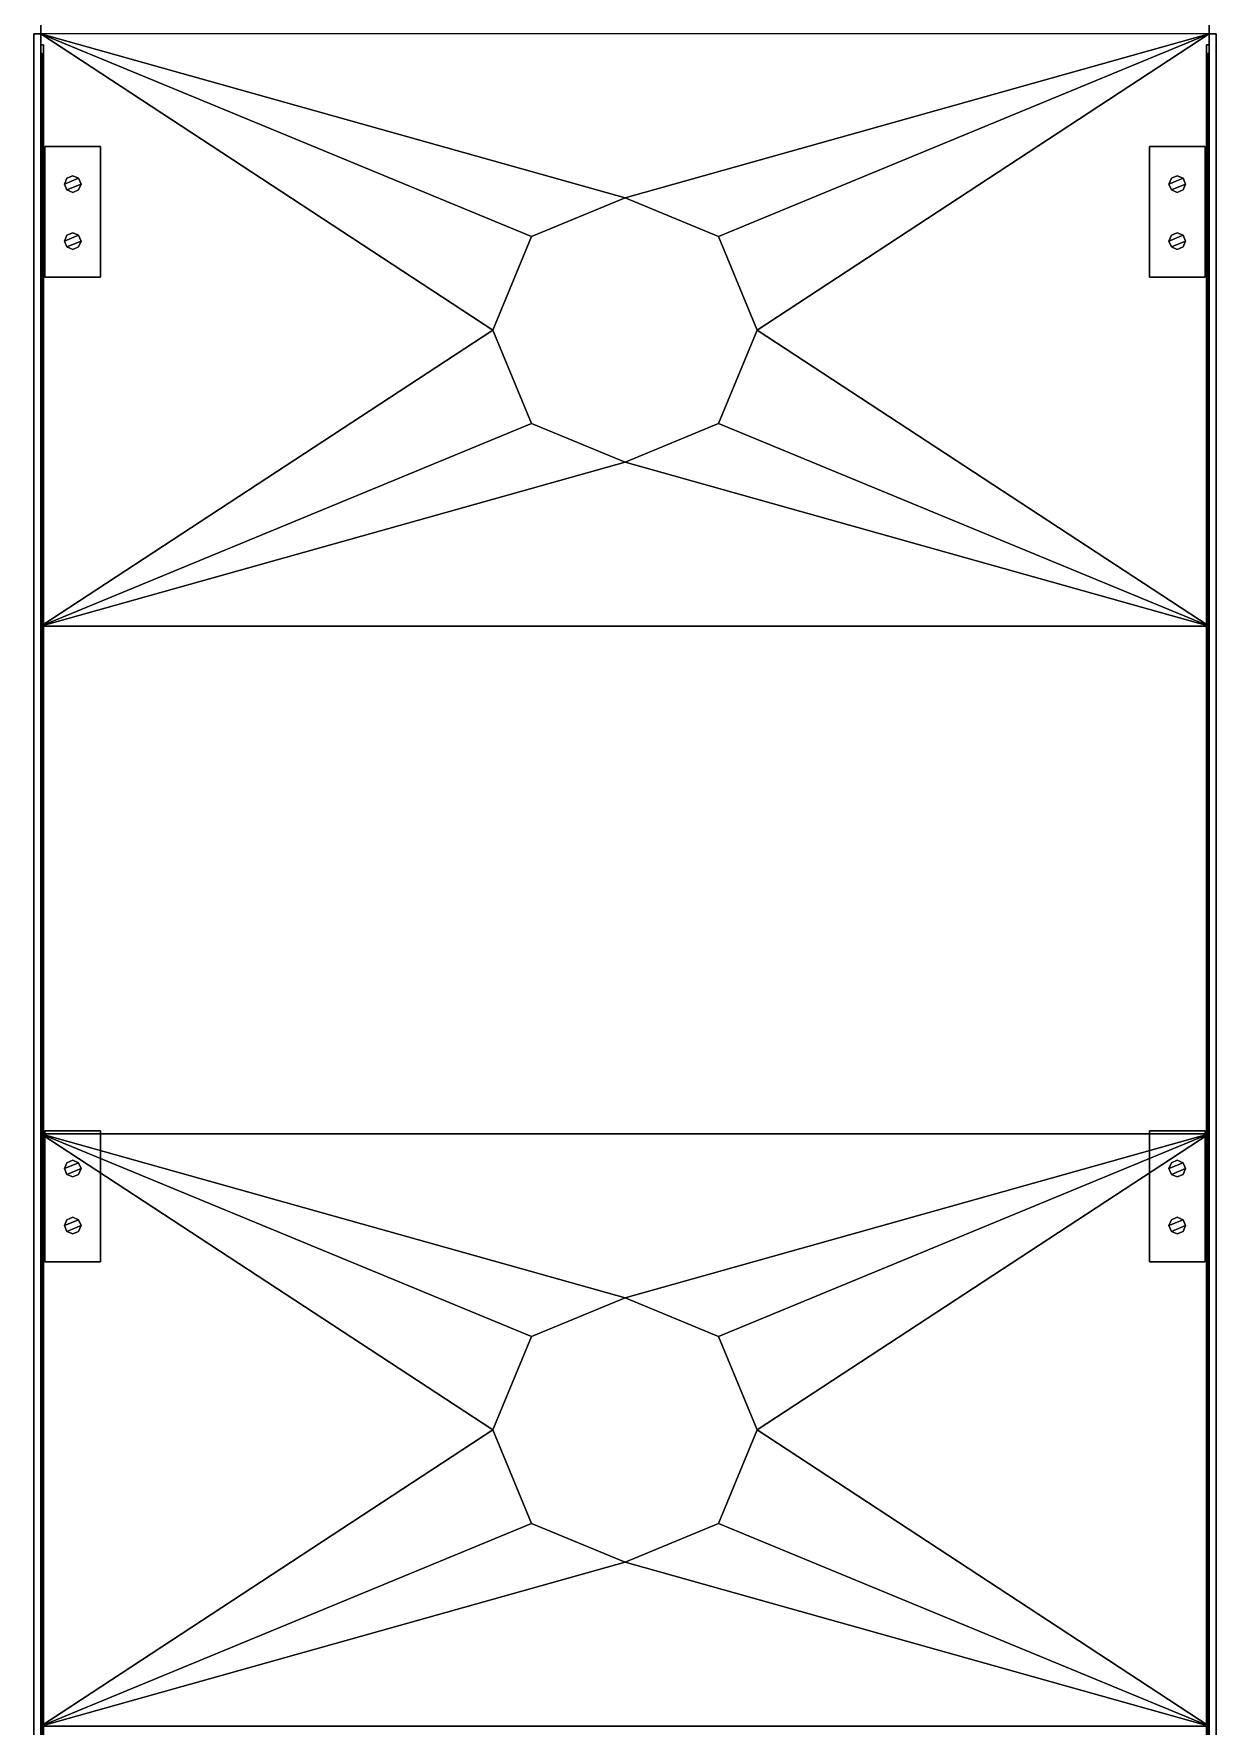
# Model space of a CAD drawing. Extents: x -4.2 to 4.2, y -17.3 to 18.7.
# Drawn here: x -4.25 to 4.25, y -8.06 to 4.11 of the extents above; entities that cross this region are included whole.
import ezdxf

# ---------------------------------------------------------------- set-up
doc = ezdxf.new("R2010")
doc.units = 0
doc.layers.get('0').update_dxf_attribs({"linetype": 'CONTINUOUS'})
doc.layers.add('RAILINGS', color=6, linetype='CONTINUOUS')

msp = doc.modelspace()

# ---------------------------------------------------------------- linework, layer by layer
for points in [[(-4.2, 10.97, -1.04), (-4.2, -10.52, -1.04), (-4.2, -13.62, -0.39), (-4.2, 16.87, -0.345)], [(-4.2, 16.87, -0.345), (-4.2, -13.62, -0.39), (-4.2, -13.62, 0.65), (-4.2, 4.11, 0.65)], [(4.2, -13.62, -0.39), (4.2, -10.52, -1.04), (4.2, 10.97, -1.04), (4.2, 16.87, -0.345)], [(4.2, -13.62, 0.65), (4.2, -13.62, -0.39), (4.2, 16.87, -0.345), (4.2, 4.11, 0.65)], [(4.2, 10.97, -1.04), (4.2, -10.52, -1.04), (-4.2, -10.52, -1.04), (-4.2, 10.97, -1.04)], [(-4.2, -13.62, 0.82), (-4.2, 4.11, 0.82), (-4.25, 4.11, 0.79), (-4.25, -13.62, 0.79)], [(-4.25, 4.11, 0.68), (-4.25, -13.62, 0.68), (-4.25, -13.62, 0.79), (-4.25, 4.11, 0.79)], [(-4.2, 4.11, 0.65), (-4.2, -13.62, 0.65), (-4.25, -13.62, 0.68), (-4.25, 4.11, 0.68)], [(0, 2.93, 0.82), (4.2, 4.11, 0.82), (-4.2, 4.11, 0.82), (0, 2.93, 0.82)], [(-0.95, 1.98, 0.82), (-4.2, 4.11, 0.82), (-4.2, -0.15, 0.82), (-0.95, 1.98, 0.82)], [(-0.672, 2.652, 0.82), (-4.2, 4.11, 0.82), (-0.95, 1.98, 0.82), (-0.672, 2.652, 0.82)], [(0, 2.93, 0.82), (-4.2, 4.11, 0.82), (-0.672, 2.652, 0.82), (0, 2.93, 0.82)], [(4.2, 4.11, 0.82), (0, 2.93, 0.82), (0.672, 2.652, 0.82), (4.2, 4.11, 0.82)], [(4.2, 4.11, 0.82), (0.672, 2.652, 0.82), (0.95, 1.98, 0.82), (4.2, 4.11, 0.82)], [(4.2, 4.11, 0.82), (0.95, 1.98, 0.82), (4.2, -0.15, 0.82), (4.2, 4.11, 0.82)], [(4.25, 4.11, 0.79), (4.2, 4.11, 0.82), (4.2, -13.62, 0.82), (4.25, -13.62, 0.79)], [(4.25, -13.62, 0.68), (4.2, -13.62, 0.65), (4.2, 4.11, 0.65), (4.25, 4.11, 0.68)], [(4.25, -13.62, 0.79), (4.25, -13.62, 0.68), (4.25, 4.11, 0.68), (4.25, 4.11, 0.79)], [(-4.17, 3.3, 0.82), (-4.17, 2.36, 0.82), (-4.17, 2.36, 0.84), (-4.17, 3.3, 0.84)], [(-3.77, 3.3, 0.84), (-3.77, 3.3, 0.82), (-4.17, 3.3, 0.82), (-4.17, 3.3, 0.84)], [(-4.17, 3.3, 0.84), (-4.17, 2.36, 0.84), (-3.77, 2.36, 0.84), (-3.77, 3.3, 0.84)], [(-3.77, 2.36, 0.84), (-3.77, 2.36, 0.82), (-3.77, 3.3, 0.82), (-3.77, 3.3, 0.84)], [(3.77, 3.3, 0.84), (3.77, 2.36, 0.84), (4.17, 2.36, 0.84), (4.17, 3.3, 0.84)], [(4.17, 3.3, 0.84), (4.17, 3.3, 0.82), (3.77, 3.3, 0.82), (3.77, 3.3, 0.84)], [(3.77, 3.3, 0.82), (3.77, 2.36, 0.82), (3.77, 2.36, 0.84), (3.77, 3.3, 0.84)], [(4.17, 2.36, 0.84), (4.17, 2.36, 0.82), (4.17, 3.3, 0.82), (4.17, 3.3, 0.84)], [(-3.97, 3.09, 1.18), (-4.012, 3.072, 1.18), (-4.03, 3.03, 1.18), (-3.928, 3.072, 1.18)], [(-3.928, 3.072, 1.18), (-4.03, 3.03, 1.18), (-4.012, 2.988, 1.18), (-3.91, 3.03, 1.18)], [(-4.012, 3.072, 0.84), (-4.03, 3.03, 0.84), (-4.03, 3.03, 1.18), (-4.012, 3.072, 1.18)], [(-3.97, 3.09, 0.84), (-4.012, 3.072, 0.84), (-4.012, 3.072, 1.18), (-3.97, 3.09, 1.18)], [(-3.928, 3.072, 0.84), (-3.97, 3.09, 0.84), (-3.97, 3.09, 1.18), (-3.928, 3.072, 1.18)], [(-3.91, 3.03, 0.84), (-3.928, 3.072, 0.84), (-3.928, 3.072, 1.18), (-3.91, 3.03, 1.18)], [(3.97, 3.09, 1.18), (3.928, 3.072, 1.18), (3.91, 3.03, 1.18), (4.012, 3.072, 1.18)], [(3.928, 3.072, 0.84), (3.91, 3.03, 0.84), (3.91, 3.03, 1.18), (3.928, 3.072, 1.18)], [(4.012, 3.072, 1.18), (3.91, 3.03, 1.18), (3.928, 2.988, 1.18), (4.03, 3.03, 1.18)], [(3.97, 3.09, 0.84), (3.928, 3.072, 0.84), (3.928, 3.072, 1.18), (3.97, 3.09, 1.18)], [(4.012, 3.072, 0.84), (3.97, 3.09, 0.84), (3.97, 3.09, 1.18), (4.012, 3.072, 1.18)], [(4.03, 3.03, 0.84), (4.012, 3.072, 0.84), (4.012, 3.072, 1.18), (4.03, 3.03, 1.18)], [(-4.03, 3.03, 0.84), (-4.012, 2.988, 0.84), (-4.012, 2.988, 1.18), (-4.03, 3.03, 1.18)], [(-3.91, 3.03, 1.18), (-4.012, 2.988, 1.18), (-3.97, 2.97, 1.18), (-3.928, 2.988, 1.18)], [(-4.012, 2.988, 0.84), (-3.97, 2.97, 0.84), (-3.97, 2.97, 1.18), (-4.012, 2.988, 1.18)], [(-3.97, 2.97, 0.84), (-3.928, 2.988, 0.84), (-3.928, 2.988, 1.18), (-3.97, 2.97, 1.18)], [(-3.928, 2.988, 0.84), (-3.91, 3.03, 0.84), (-3.91, 3.03, 1.18), (-3.928, 2.988, 1.18)], [(0, 2.93, 0.82), (-0.672, 2.652, 0.82), (-0.672, 2.652, 1.13), (0, 2.93, 1.13)], [(0.672, 2.652, 0.82), (0, 2.93, 0.82), (0, 2.93, 1.13), (0.672, 2.652, 1.13)], [(3.91, 3.03, 0.84), (3.928, 2.988, 0.84), (3.928, 2.988, 1.18), (3.91, 3.03, 1.18)], [(4.03, 3.03, 1.18), (3.928, 2.988, 1.18), (3.97, 2.97, 1.18), (4.012, 2.988, 1.18)], [(3.928, 2.988, 0.84), (3.97, 2.97, 0.84), (3.97, 2.97, 1.18), (3.928, 2.988, 1.18)], [(3.97, 2.97, 0.84), (4.012, 2.988, 0.84), (4.012, 2.988, 1.18), (3.97, 2.97, 1.18)], [(4.012, 2.988, 0.84), (4.03, 3.03, 0.84), (4.03, 3.03, 1.18), (4.012, 2.988, 1.18)], [(-3.97, 2.68, 1.18), (-4.012, 2.662, 1.18), (-4.03, 2.62, 1.18), (-3.928, 2.662, 1.18)], [(-3.97, 2.68, 0.84), (-4.012, 2.662, 0.84), (-4.012, 2.662, 1.18), (-3.97, 2.68, 1.18)], [(-3.928, 2.662, 0.84), (-3.97, 2.68, 0.84), (-3.97, 2.68, 1.18), (-3.928, 2.662, 1.18)], [(3.97, 2.68, 1.18), (3.928, 2.662, 1.18), (3.91, 2.62, 1.18), (4.012, 2.662, 1.18)], [(3.97, 2.68, 0.84), (3.928, 2.662, 0.84), (3.928, 2.662, 1.18), (3.97, 2.68, 1.18)], [(4.012, 2.662, 0.84), (3.97, 2.68, 0.84), (3.97, 2.68, 1.18), (4.012, 2.662, 1.18)], [(-3.928, 2.662, 1.18), (-4.03, 2.62, 1.18), (-4.012, 2.578, 1.18), (-3.91, 2.62, 1.18)], [(-4.012, 2.662, 0.84), (-4.03, 2.62, 0.84), (-4.03, 2.62, 1.18), (-4.012, 2.662, 1.18)], [(-4.03, 2.62, 0.84), (-4.012, 2.578, 0.84), (-4.012, 2.578, 1.18), (-4.03, 2.62, 1.18)], [(-3.91, 2.62, 1.18), (-4.012, 2.578, 1.18), (-3.97, 2.56, 1.18), (-3.928, 2.578, 1.18)], [(-4.012, 2.578, 0.84), (-3.97, 2.56, 0.84), (-3.97, 2.56, 1.18), (-4.012, 2.578, 1.18)], [(-3.97, 2.56, 0.84), (-3.928, 2.578, 0.84), (-3.928, 2.578, 1.18), (-3.97, 2.56, 1.18)], [(-3.91, 2.62, 0.84), (-3.928, 2.662, 0.84), (-3.928, 2.662, 1.18), (-3.91, 2.62, 1.18)], [(-3.928, 2.578, 0.84), (-3.91, 2.62, 0.84), (-3.91, 2.62, 1.18), (-3.928, 2.578, 1.18)], [(-0.672, 2.652, 0.82), (-0.95, 1.98, 0.82), (-0.95, 1.98, 1.13), (-0.672, 2.652, 1.13)], [(0.95, 1.98, 0.82), (0.672, 2.652, 0.82), (0.672, 2.652, 1.13), (0.95, 1.98, 1.13)], [(3.928, 2.662, 0.84), (3.91, 2.62, 0.84), (3.91, 2.62, 1.18), (3.928, 2.662, 1.18)], [(4.012, 2.662, 1.18), (3.91, 2.62, 1.18), (3.928, 2.578, 1.18), (4.03, 2.62, 1.18)], [(3.91, 2.62, 0.84), (3.928, 2.578, 0.84), (3.928, 2.578, 1.18), (3.91, 2.62, 1.18)], [(4.03, 2.62, 1.18), (3.928, 2.578, 1.18), (3.97, 2.56, 1.18), (4.012, 2.578, 1.18)], [(3.928, 2.578, 0.84), (3.97, 2.56, 0.84), (3.97, 2.56, 1.18), (3.928, 2.578, 1.18)], [(3.97, 2.56, 0.84), (4.012, 2.578, 0.84), (4.012, 2.578, 1.18), (3.97, 2.56, 1.18)], [(4.03, 2.62, 0.84), (4.012, 2.662, 0.84), (4.012, 2.662, 1.18), (4.03, 2.62, 1.18)], [(4.012, 2.578, 0.84), (4.03, 2.62, 0.84), (4.03, 2.62, 1.18), (4.012, 2.578, 1.18)], [(-4.17, 2.36, 0.84), (-4.17, 2.36, 0.82), (-3.77, 2.36, 0.82), (-3.77, 2.36, 0.84)], [(3.77, 2.36, 0.84), (3.77, 2.36, 0.82), (4.17, 2.36, 0.82), (4.17, 2.36, 0.84)], [(-0.95, 1.98, 0.82), (-4.2, -0.15, 0.82), (-0.672, 1.308, 0.82), (-0.95, 1.98, 0.82)], [(-0.95, 1.98, 0.82), (-0.672, 1.308, 0.82), (-0.672, 1.308, 1.13), (-0.95, 1.98, 1.13)], [(0.672, 1.308, 0.82), (0.95, 1.98, 0.82), (0.95, 1.98, 1.13), (0.672, 1.308, 1.13)], [(0.95, 1.98, 0.82), (0.672, 1.308, 0.82), (4.2, -0.15, 0.82), (0.95, 1.98, 0.82)], [(-0.672, 1.308, 0.82), (-4.2, -0.15, 0.82), (0, 1.03, 0.82), (-0.672, 1.308, 0.82)], [(-0.672, 1.308, 0.82), (0, 1.03, 0.82), (0, 1.03, 1.13), (-0.672, 1.308, 1.13)], [(0, 1.03, 0.82), (0.672, 1.308, 0.82), (0.672, 1.308, 1.13), (0, 1.03, 1.13)], [(0.672, 1.308, 0.82), (0, 1.03, 0.82), (4.2, -0.15, 0.82), (0.672, 1.308, 0.82)], [(4.2, -0.15, 0.82), (0, 1.03, 0.82), (-4.2, -0.15, 0.82), (4.2, -0.15, 0.82)], [(4.2, -3.8, 0.82), (4.2, -0.15, 0.82), (-4.2, -0.15, 0.82), (-4.2, -3.8, 0.82)], [(0, -4.98, 0.82), (4.2, -3.8, 0.82), (-4.2, -3.8, 0.82), (0, -4.98, 0.82)], [(0, -4.98, 0.82), (-4.2, -3.8, 0.82), (-0.672, -5.258, 0.82), (0, -4.98, 0.82)], [(-0.672, -5.258, 0.82), (-4.2, -3.8, 0.82), (-0.95, -5.93, 0.82), (-0.672, -5.258, 0.82)], [(-0.95, -5.93, 0.82), (-4.2, -3.8, 0.82), (-4.2, -8.06, 0.82), (-0.95, -5.93, 0.82)], [(-4.17, -3.78, 0.84), (-4.17, -4.72, 0.84), (-3.77, -4.72, 0.84), (-3.77, -3.78, 0.84)], [(-4.17, -3.78, 0.82), (-4.17, -4.72, 0.82), (-4.17, -4.72, 0.84), (-4.17, -3.78, 0.84)], [(-3.77, -3.78, 0.84), (-3.77, -3.78, 0.82), (-4.17, -3.78, 0.82), (-4.17, -3.78, 0.84)], [(-3.77, -4.72, 0.84), (-3.77, -4.72, 0.82), (-3.77, -3.78, 0.82), (-3.77, -3.78, 0.84)], [(4.2, -3.8, 0.82), (0, -4.98, 0.82), (0.672, -5.258, 0.82), (4.2, -3.8, 0.82)], [(4.2, -3.8, 0.82), (0.672, -5.258, 0.82), (0.95, -5.93, 0.82), (4.2, -3.8, 0.82)], [(4.2, -3.8, 0.82), (0.95, -5.93, 0.82), (4.2, -8.06, 0.82), (4.2, -3.8, 0.82)], [(3.77, -3.78, 0.82), (3.77, -4.72, 0.82), (3.77, -4.72, 0.84), (3.77, -3.78, 0.84)], [(3.77, -3.78, 0.84), (3.77, -4.72, 0.84), (4.17, -4.72, 0.84), (4.17, -3.78, 0.84)], [(4.17, -3.78, 0.84), (4.17, -3.78, 0.82), (3.77, -3.78, 0.82), (3.77, -3.78, 0.84)], [(4.17, -4.72, 0.84), (4.17, -4.72, 0.82), (4.17, -3.78, 0.82), (4.17, -3.78, 0.84)], [(-3.97, -3.99, 1.18), (-4.012, -4.008, 1.18), (-4.03, -4.05, 1.18), (-3.928, -4.008, 1.18)], [(-3.928, -4.008, 1.18), (-4.03, -4.05, 1.18), (-4.012, -4.092, 1.18), (-3.91, -4.05, 1.18)], [(-4.012, -4.008, 0.84), (-4.03, -4.05, 0.84), (-4.03, -4.05, 1.18), (-4.012, -4.008, 1.18)], [(-3.97, -3.99, 0.84), (-4.012, -4.008, 0.84), (-4.012, -4.008, 1.18), (-3.97, -3.99, 1.18)], [(-3.928, -4.008, 0.84), (-3.97, -3.99, 0.84), (-3.97, -3.99, 1.18), (-3.928, -4.008, 1.18)], [(-3.91, -4.05, 0.84), (-3.928, -4.008, 0.84), (-3.928, -4.008, 1.18), (-3.91, -4.05, 1.18)], [(3.97, -3.99, 1.18), (3.928, -4.008, 1.18), (3.91, -4.05, 1.18), (4.012, -4.008, 1.18)], [(3.928, -4.008, 0.84), (3.91, -4.05, 0.84), (3.91, -4.05, 1.18), (3.928, -4.008, 1.18)], [(4.012, -4.008, 1.18), (3.91, -4.05, 1.18), (3.928, -4.092, 1.18), (4.03, -4.05, 1.18)], [(3.97, -3.99, 0.84), (3.928, -4.008, 0.84), (3.928, -4.008, 1.18), (3.97, -3.99, 1.18)], [(4.012, -4.008, 0.84), (3.97, -3.99, 0.84), (3.97, -3.99, 1.18), (4.012, -4.008, 1.18)], [(4.03, -4.05, 0.84), (4.012, -4.008, 0.84), (4.012, -4.008, 1.18), (4.03, -4.05, 1.18)], [(-4.03, -4.05, 0.84), (-4.012, -4.092, 0.84), (-4.012, -4.092, 1.18), (-4.03, -4.05, 1.18)], [(-3.91, -4.05, 1.18), (-4.012, -4.092, 1.18), (-3.97, -4.11, 1.18), (-3.928, -4.092, 1.18)], [(-4.012, -4.092, 0.84), (-3.97, -4.11, 0.84), (-3.97, -4.11, 1.18), (-4.012, -4.092, 1.18)], [(-3.97, -4.11, 0.84), (-3.928, -4.092, 0.84), (-3.928, -4.092, 1.18), (-3.97, -4.11, 1.18)], [(-3.928, -4.092, 0.84), (-3.91, -4.05, 0.84), (-3.91, -4.05, 1.18), (-3.928, -4.092, 1.18)], [(3.91, -4.05, 0.84), (3.928, -4.092, 0.84), (3.928, -4.092, 1.18), (3.91, -4.05, 1.18)], [(4.03, -4.05, 1.18), (3.928, -4.092, 1.18), (3.97, -4.11, 1.18), (4.012, -4.092, 1.18)], [(3.928, -4.092, 0.84), (3.97, -4.11, 0.84), (3.97, -4.11, 1.18), (3.928, -4.092, 1.18)], [(3.97, -4.11, 0.84), (4.012, -4.092, 0.84), (4.012, -4.092, 1.18), (3.97, -4.11, 1.18)], [(4.012, -4.092, 0.84), (4.03, -4.05, 0.84), (4.03, -4.05, 1.18), (4.012, -4.092, 1.18)], [(-3.97, -4.4, 1.18), (-4.012, -4.418, 1.18), (-4.03, -4.46, 1.18), (-3.928, -4.418, 1.18)], [(-3.928, -4.418, 1.18), (-4.03, -4.46, 1.18), (-4.012, -4.502, 1.18), (-3.91, -4.46, 1.18)], [(-4.012, -4.418, 0.84), (-4.03, -4.46, 0.84), (-4.03, -4.46, 1.18), (-4.012, -4.418, 1.18)], [(-4.03, -4.46, 0.84), (-4.012, -4.502, 0.84), (-4.012, -4.502, 1.18), (-4.03, -4.46, 1.18)], [(-3.97, -4.4, 0.84), (-4.012, -4.418, 0.84), (-4.012, -4.418, 1.18), (-3.97, -4.4, 1.18)], [(-3.91, -4.46, 1.18), (-4.012, -4.502, 1.18), (-3.97, -4.52, 1.18), (-3.928, -4.502, 1.18)], [(-4.012, -4.502, 0.84), (-3.97, -4.52, 0.84), (-3.97, -4.52, 1.18), (-4.012, -4.502, 1.18)], [(-3.928, -4.418, 0.84), (-3.97, -4.4, 0.84), (-3.97, -4.4, 1.18), (-3.928, -4.418, 1.18)], [(-3.97, -4.52, 0.84), (-3.928, -4.502, 0.84), (-3.928, -4.502, 1.18), (-3.97, -4.52, 1.18)], [(-3.91, -4.46, 0.84), (-3.928, -4.418, 0.84), (-3.928, -4.418, 1.18), (-3.91, -4.46, 1.18)], [(-3.928, -4.502, 0.84), (-3.91, -4.46, 0.84), (-3.91, -4.46, 1.18), (-3.928, -4.502, 1.18)], [(3.97, -4.4, 1.18), (3.928, -4.418, 1.18), (3.91, -4.46, 1.18), (4.012, -4.418, 1.18)], [(3.928, -4.418, 0.84), (3.91, -4.46, 0.84), (3.91, -4.46, 1.18), (3.928, -4.418, 1.18)], [(4.012, -4.418, 1.18), (3.91, -4.46, 1.18), (3.928, -4.502, 1.18), (4.03, -4.46, 1.18)], [(3.91, -4.46, 0.84), (3.928, -4.502, 0.84), (3.928, -4.502, 1.18), (3.91, -4.46, 1.18)], [(3.97, -4.4, 0.84), (3.928, -4.418, 0.84), (3.928, -4.418, 1.18), (3.97, -4.4, 1.18)], [(4.03, -4.46, 1.18), (3.928, -4.502, 1.18), (3.97, -4.52, 1.18), (4.012, -4.502, 1.18)], [(3.928, -4.502, 0.84), (3.97, -4.52, 0.84), (3.97, -4.52, 1.18), (3.928, -4.502, 1.18)], [(4.012, -4.418, 0.84), (3.97, -4.4, 0.84), (3.97, -4.4, 1.18), (4.012, -4.418, 1.18)], [(3.97, -4.52, 0.84), (4.012, -4.502, 0.84), (4.012, -4.502, 1.18), (3.97, -4.52, 1.18)], [(4.03, -4.46, 0.84), (4.012, -4.418, 0.84), (4.012, -4.418, 1.18), (4.03, -4.46, 1.18)], [(4.012, -4.502, 0.84), (4.03, -4.46, 0.84), (4.03, -4.46, 1.18), (4.012, -4.502, 1.18)], [(-4.17, -4.72, 0.84), (-4.17, -4.72, 0.82), (-3.77, -4.72, 0.82), (-3.77, -4.72, 0.84)], [(3.77, -4.72, 0.84), (3.77, -4.72, 0.82), (4.17, -4.72, 0.82), (4.17, -4.72, 0.84)], [(0, -4.98, 0.82), (-0.672, -5.258, 0.82), (-0.672, -5.258, 1.13), (0, -4.98, 1.13)], [(0.672, -5.258, 0.82), (0, -4.98, 0.82), (0, -4.98, 1.13), (0.672, -5.258, 1.13)], [(-0.672, -5.258, 0.82), (-0.95, -5.93, 0.82), (-0.95, -5.93, 1.13), (-0.672, -5.258, 1.13)], [(0.95, -5.93, 0.82), (0.672, -5.258, 0.82), (0.672, -5.258, 1.13), (0.95, -5.93, 1.13)], [(-0.95, -5.93, 0.82), (-4.2, -8.06, 0.82), (-0.672, -6.602, 0.82), (-0.95, -5.93, 0.82)], [(-0.95, -5.93, 0.82), (-0.672, -6.602, 0.82), (-0.672, -6.602, 1.13), (-0.95, -5.93, 1.13)], [(0.672, -6.602, 0.82), (0.95, -5.93, 0.82), (0.95, -5.93, 1.13), (0.672, -6.602, 1.13)], [(0.95, -5.93, 0.82), (0.672, -6.602, 0.82), (4.2, -8.06, 0.82), (0.95, -5.93, 0.82)], [(-0.672, -6.602, 0.82), (-4.2, -8.06, 0.82), (0, -6.88, 0.82), (-0.672, -6.602, 0.82)], [(-0.672, -6.602, 0.82), (0, -6.88, 0.82), (0, -6.88, 1.13), (-0.672, -6.602, 1.13)], [(0, -6.88, 0.82), (0.672, -6.602, 0.82), (0.672, -6.602, 1.13), (0, -6.88, 1.13)], [(0.672, -6.602, 0.82), (0, -6.88, 0.82), (4.2, -8.06, 0.82), (0.672, -6.602, 0.82)], [(4.2, -8.06, 0.82), (0, -6.88, 0.82), (-4.2, -8.06, 0.82), (4.2, -8.06, 0.82)], [(4.2, -11.71, 0.82), (4.2, -8.06, 0.82), (-4.2, -8.06, 0.82), (-4.2, -11.71, 0.82)]]:
    msp.add_3dface(points)
at = {"layer": 'RAILINGS'}
for points in [[(-4.2, 4.03, 0.82), (-4.2, 3.17, 0.82), (-4.2, 3.17, 1.47), (-4.2, 4.03, 1.47)], [(-4.18, 4.03, 1.47), (-4.18, 4.03, 0.82), (-4.2, 4.03, 0.82), (-4.2, 4.03, 1.47)], [(-4.2, 4.03, 1.47), (-4.2, 3.17, 1.47), (-4.18, 3.17, 1.47), (-4.18, 4.03, 1.47)], [(-4.18, 3.17, 1.47), (-4.18, 3.17, 0.82), (-4.18, 4.03, 0.82), (-4.18, 4.03, 1.47)], [(4.18, 4.03, 1.47), (4.18, 3.17, 1.47), (4.2, 3.17, 1.47), (4.2, 4.03, 1.47)], [(4.2, 4.03, 1.47), (4.2, 4.03, 0.82), (4.18, 4.03, 0.82), (4.18, 4.03, 1.47)], [(4.18, 4.03, 0.82), (4.18, 3.17, 0.82), (4.18, 3.17, 1.47), (4.18, 4.03, 1.47)], [(4.2, 3.17, 1.47), (4.2, 3.17, 0.82), (4.2, 4.03, 0.82), (4.2, 4.03, 1.47)], [(-4.2, -11.54, 1.78), (-4.19, -11.55, 1.79), (-4.19, 3.97, 1.79), (-4.2, 3.96, 1.78)], [(-4.19, 3.97, 1.47), (-4.2, 3.96, 1.47), (-4.2, 3.96, 1.78), (-4.19, 3.97, 1.79)], [(-4.19, -11.53, 1.77), (-4.2, -11.54, 1.78), (-4.2, 3.96, 1.78), (-4.19, 3.95, 1.77)], [(-4.2, 3.96, 1.47), (-4.19, 3.95, 1.47), (-4.19, 3.95, 1.77), (-4.2, 3.96, 1.78)], [(-4.19, -11.55, 1.79), (-4.18, -11.54, 1.78), (-4.18, 3.96, 1.78), (-4.19, 3.97, 1.79)], [(-4.18, 3.96, 1.47), (-4.19, 3.97, 1.47), (-4.19, 3.97, 1.79), (-4.18, 3.96, 1.78)], [(-4.18, -11.54, 1.78), (-4.19, -11.53, 1.77), (-4.19, 3.95, 1.77), (-4.18, 3.96, 1.78)], [(-4.19, 3.95, 1.47), (-4.18, 3.96, 1.47), (-4.18, 3.96, 1.78), (-4.19, 3.95, 1.77)], [(4.18, -11.54, 1.78), (4.19, -11.55, 1.79), (4.19, 3.97, 1.79), (4.18, 3.96, 1.78)], [(4.19, 3.97, 1.47), (4.18, 3.96, 1.47), (4.18, 3.96, 1.78), (4.19, 3.97, 1.79)], [(4.19, -11.53, 1.77), (4.18, -11.54, 1.78), (4.18, 3.96, 1.78), (4.19, 3.95, 1.77)], [(4.18, 3.96, 1.47), (4.19, 3.95, 1.47), (4.19, 3.95, 1.77), (4.18, 3.96, 1.78)], [(4.19, -11.55, 1.79), (4.2, -11.54, 1.78), (4.2, 3.96, 1.78), (4.19, 3.97, 1.79)], [(4.2, 3.96, 1.47), (4.19, 3.97, 1.47), (4.19, 3.97, 1.79), (4.2, 3.96, 1.78)], [(4.2, -11.54, 1.78), (4.19, -11.53, 1.77), (4.19, 3.95, 1.77), (4.2, 3.96, 1.78)], [(4.19, 3.95, 1.47), (4.2, 3.96, 1.47), (4.2, 3.96, 1.78), (4.19, 3.95, 1.77)], [(-4.2, 3.17, 1.16), (-4.2, 3.17, 0.82), (-4.18, 3.17, 0.82), (-4.18, 3.17, 1.16)], [(-4.2, 3.17, 1.47), (-4.2, 2.5, 1.47), (-4.18, 2.5, 1.47), (-4.18, 3.17, 1.47)], [(-4.2, 3.17, 1.16), (-4.2, 2.5, 1.16), (-4.2, 2.5, 1.47), (-4.2, 3.17, 1.47)], [(-4.18, 3.17, 1.16), (-4.18, 2.5, 1.16), (-4.2, 2.5, 1.16), (-4.2, 3.17, 1.16)], [(-4.18, 2.5, 1.47), (-4.18, 2.5, 1.16), (-4.18, 3.17, 1.16), (-4.18, 3.17, 1.47)], [(4.2, 3.17, 1.16), (4.2, 2.5, 1.16), (4.18, 2.5, 1.16), (4.18, 3.17, 1.16)], [(4.18, 3.17, 1.16), (4.18, 2.5, 1.16), (4.18, 2.5, 1.47), (4.18, 3.17, 1.47)], [(4.18, 3.17, 1.47), (4.18, 2.5, 1.47), (4.2, 2.5, 1.47), (4.2, 3.17, 1.47)], [(4.18, 3.17, 1.16), (4.18, 3.17, 0.82), (4.2, 3.17, 0.82), (4.2, 3.17, 1.16)], [(4.2, 2.5, 1.47), (4.2, 2.5, 1.16), (4.2, 3.17, 1.16), (4.2, 3.17, 1.47)], [(-4.19, 2.68, 1.47), (-4.2, 2.67, 1.47), (-4.2, 2.67, 1.78), (-4.19, 2.68, 1.77)], [(-4.18, 2.67, 1.47), (-4.19, 2.68, 1.47), (-4.19, 2.68, 1.77), (-4.18, 2.67, 1.78)], [(4.19, 2.68, 1.47), (4.18, 2.67, 1.47), (4.18, 2.67, 1.78), (4.19, 2.68, 1.77)], [(4.2, 2.67, 1.47), (4.19, 2.68, 1.47), (4.19, 2.68, 1.77), (4.2, 2.67, 1.78)], [(-4.2, 2.67, 1.47), (-4.19, 2.66, 1.47), (-4.19, 2.66, 1.77), (-4.2, 2.67, 1.78)], [(-4.19, 2.66, 1.47), (-4.18, 2.67, 1.47), (-4.18, 2.67, 1.78), (-4.19, 2.66, 1.77)], [(4.18, 2.67, 1.47), (4.19, 2.66, 1.47), (4.19, 2.66, 1.77), (4.18, 2.67, 1.78)], [(4.19, 2.66, 1.47), (4.2, 2.67, 1.47), (4.2, 2.67, 1.78), (4.19, 2.66, 1.77)], [(-4.2, 2.5, 1.47), (-4.2, 2.07, 1.47), (-4.18, 2.07, 1.47), (-4.18, 2.5, 1.47)], [(-4.2, 2.5, 0.82), (-4.2, 2.07, 0.82), (-4.2, 2.07, 1.47), (-4.2, 2.5, 1.47)], [(-4.18, 2.5, 1.16), (-4.18, 2.5, 0.82), (-4.2, 2.5, 0.82), (-4.2, 2.5, 1.16)], [(-4.18, 2.07, 1.47), (-4.18, 2.07, 0.82), (-4.18, 2.5, 0.82), (-4.18, 2.5, 1.47)], [(4.18, 2.5, 0.82), (4.18, 2.07, 0.82), (4.18, 2.07, 1.47), (4.18, 2.5, 1.47)], [(4.18, 2.5, 1.47), (4.18, 2.07, 1.47), (4.2, 2.07, 1.47), (4.2, 2.5, 1.47)], [(4.2, 2.5, 1.16), (4.2, 2.5, 0.82), (4.18, 2.5, 0.82), (4.18, 2.5, 1.16)], [(4.2, 2.07, 1.47), (4.2, 2.07, 0.82), (4.2, 2.5, 0.82), (4.2, 2.5, 1.47)], [(-4.2, 2.07, 0.82), (-4.2, 0.1, 0.82), (-4.2, 0.1, 1.47), (-4.2, 2.07, 1.47)], [(-4.2, 2.07, 1.47), (-4.2, 0.1, 1.47), (-4.18, 0.1, 1.47), (-4.18, 2.07, 1.47)], [(-4.18, 0.1, 1.47), (-4.18, 0.1, 0.82), (-4.18, 2.07, 0.82), (-4.18, 2.07, 1.47)], [(4.18, 2.07, 0.82), (4.18, 0.1, 0.82), (4.18, 0.1, 1.47), (4.18, 2.07, 1.47)], [(4.18, 2.07, 1.47), (4.18, 0.1, 1.47), (4.2, 0.1, 1.47), (4.2, 2.07, 1.47)], [(4.2, 0.1, 1.47), (4.2, 0.1, 0.82), (4.2, 2.07, 0.82), (4.2, 2.07, 1.47)], [(-4.19, 1.34, 1.47), (-4.2, 1.33, 1.47), (-4.2, 1.33, 1.78), (-4.19, 1.34, 1.77)], [(-4.18, 1.33, 1.47), (-4.19, 1.34, 1.47), (-4.19, 1.34, 1.77), (-4.18, 1.33, 1.78)], [(4.19, 1.34, 1.47), (4.18, 1.33, 1.47), (4.18, 1.33, 1.78), (4.19, 1.34, 1.77)], [(4.2, 1.33, 1.47), (4.19, 1.34, 1.47), (4.19, 1.34, 1.77), (4.2, 1.33, 1.78)], [(-4.2, 1.33, 1.47), (-4.19, 1.32, 1.47), (-4.19, 1.32, 1.77), (-4.2, 1.33, 1.78)], [(-4.19, 1.32, 1.47), (-4.18, 1.33, 1.47), (-4.18, 1.33, 1.78), (-4.19, 1.32, 1.77)], [(4.18, 1.33, 1.47), (4.19, 1.32, 1.47), (4.19, 1.32, 1.77), (4.18, 1.33, 1.78)], [(4.19, 1.32, 1.47), (4.2, 1.33, 1.47), (4.2, 1.33, 1.78), (4.19, 1.32, 1.77)], [(-4.2, 0.1, 1.47), (-4.2, -1.87, 1.47), (-4.18, -1.87, 1.47), (-4.18, 0.1, 1.47)], [(-4.2, 0.1, 0.82), (-4.2, -1.87, 0.82), (-4.2, -1.87, 1.47), (-4.2, 0.1, 1.47)], [(-4.18, -1.87, 1.47), (-4.18, -1.87, 0.82), (-4.18, 0.1, 0.82), (-4.18, 0.1, 1.47)], [(4.18, 0.1, 0.82), (4.18, -1.87, 0.82), (4.18, -1.87, 1.47), (4.18, 0.1, 1.47)], [(4.18, 0.1, 1.47), (4.18, -1.87, 1.47), (4.2, -1.87, 1.47), (4.2, 0.1, 1.47)], [(4.2, -1.87, 1.47), (4.2, -1.87, 0.82), (4.2, 0.1, 0.82), (4.2, 0.1, 1.47)], [(-4.19, -0.02, 1.47), (-4.2, -0.03, 1.47), (-4.2, -0.03, 1.78), (-4.19, -0.02, 1.77)], [(-4.2, -0.03, 1.47), (-4.19, -0.04, 1.47), (-4.19, -0.04, 1.77), (-4.2, -0.03, 1.78)], [(-4.18, -0.03, 1.47), (-4.19, -0.02, 1.47), (-4.19, -0.02, 1.77), (-4.18, -0.03, 1.78)], [(-4.19, -0.04, 1.47), (-4.18, -0.03, 1.47), (-4.18, -0.03, 1.78), (-4.19, -0.04, 1.77)], [(4.19, -0.02, 1.47), (4.18, -0.03, 1.47), (4.18, -0.03, 1.78), (4.19, -0.02, 1.77)], [(4.18, -0.03, 1.47), (4.19, -0.04, 1.47), (4.19, -0.04, 1.77), (4.18, -0.03, 1.78)], [(4.2, -0.03, 1.47), (4.19, -0.02, 1.47), (4.19, -0.02, 1.77), (4.2, -0.03, 1.78)], [(4.19, -0.04, 1.47), (4.2, -0.03, 1.47), (4.2, -0.03, 1.78), (4.19, -0.04, 1.77)], [(-4.19, -1.37, 1.47), (-4.2, -1.38, 1.47), (-4.2, -1.38, 1.78), (-4.19, -1.37, 1.77)], [(-4.2, -1.38, 1.47), (-4.19, -1.39, 1.47), (-4.19, -1.39, 1.77), (-4.2, -1.38, 1.78)], [(-4.18, -1.38, 1.47), (-4.19, -1.37, 1.47), (-4.19, -1.37, 1.77), (-4.18, -1.38, 1.78)], [(-4.19, -1.39, 1.47), (-4.18, -1.38, 1.47), (-4.18, -1.38, 1.78), (-4.19, -1.39, 1.77)], [(4.19, -1.37, 1.47), (4.18, -1.38, 1.47), (4.18, -1.38, 1.78), (4.19, -1.37, 1.77)], [(4.18, -1.38, 1.47), (4.19, -1.39, 1.47), (4.19, -1.39, 1.77), (4.18, -1.38, 1.78)], [(4.2, -1.38, 1.47), (4.19, -1.37, 1.47), (4.19, -1.37, 1.77), (4.2, -1.38, 1.78)], [(4.19, -1.39, 1.47), (4.2, -1.38, 1.47), (4.2, -1.38, 1.78), (4.19, -1.39, 1.77)], [(-4.2, -1.87, 0.82), (-4.2, -3.84, 0.82), (-4.2, -3.84, 1.47), (-4.2, -1.87, 1.47)], [(-4.2, -1.87, 1.47), (-4.2, -3.84, 1.47), (-4.18, -3.84, 1.47), (-4.18, -1.87, 1.47)], [(-4.18, -3.84, 1.47), (-4.18, -3.84, 0.82), (-4.18, -1.87, 0.82), (-4.18, -1.87, 1.47)], [(4.18, -1.87, 1.47), (4.18, -3.84, 1.47), (4.2, -3.84, 1.47), (4.2, -1.87, 1.47)], [(4.18, -1.87, 0.82), (4.18, -3.84, 0.82), (4.18, -3.84, 1.47), (4.18, -1.87, 1.47)], [(4.2, -3.84, 1.47), (4.2, -3.84, 0.82), (4.2, -1.87, 0.82), (4.2, -1.87, 1.47)], [(-4.19, -2.71, 1.47), (-4.2, -2.72, 1.47), (-4.2, -2.72, 1.78), (-4.19, -2.71, 1.77)], [(-4.2, -2.72, 1.47), (-4.19, -2.73, 1.47), (-4.19, -2.73, 1.77), (-4.2, -2.72, 1.78)], [(-4.18, -2.72, 1.47), (-4.19, -2.71, 1.47), (-4.19, -2.71, 1.77), (-4.18, -2.72, 1.78)], [(-4.19, -2.73, 1.47), (-4.18, -2.72, 1.47), (-4.18, -2.72, 1.78), (-4.19, -2.73, 1.77)], [(4.19, -2.71, 1.47), (4.18, -2.72, 1.47), (4.18, -2.72, 1.78), (4.19, -2.71, 1.77)], [(4.18, -2.72, 1.47), (4.19, -2.73, 1.47), (4.19, -2.73, 1.77), (4.18, -2.72, 1.78)], [(4.2, -2.72, 1.47), (4.19, -2.71, 1.47), (4.19, -2.71, 1.77), (4.2, -2.72, 1.78)], [(4.19, -2.73, 1.47), (4.2, -2.72, 1.47), (4.2, -2.72, 1.78), (4.19, -2.73, 1.77)], [(-4.2, -3.84, 0.82), (-4.2, -3.89, 0.82), (-4.2, -3.89, 1.47), (-4.2, -3.84, 1.47)], [(-4.2, -3.84, 1.47), (-4.2, -3.89, 1.47), (-4.18, -3.89, 1.47), (-4.18, -3.84, 1.47)], [(-4.2, -3.89, 1.16), (-4.2, -4.56, 1.16), (-4.2, -4.56, 1.47), (-4.2, -3.89, 1.47)], [(-4.2, -3.89, 1.47), (-4.2, -4.56, 1.47), (-4.18, -4.56, 1.47), (-4.18, -3.89, 1.47)], [(-4.18, -3.89, 1.16), (-4.18, -4.56, 1.16), (-4.2, -4.56, 1.16), (-4.2, -3.89, 1.16)], [(-4.2, -3.89, 1.16), (-4.2, -3.89, 0.82), (-4.18, -3.89, 0.82), (-4.18, -3.89, 1.16)], [(-4.18, -3.89, 1.47), (-4.18, -3.89, 0.82), (-4.18, -3.84, 0.82), (-4.18, -3.84, 1.47)], [(-4.18, -4.56, 1.47), (-4.18, -4.56, 1.16), (-4.18, -3.89, 1.16), (-4.18, -3.89, 1.47)], [(4.18, -3.84, 0.82), (4.18, -3.89, 0.82), (4.18, -3.89, 1.47), (4.18, -3.84, 1.47)], [(4.18, -3.84, 1.47), (4.18, -3.89, 1.47), (4.2, -3.89, 1.47), (4.2, -3.84, 1.47)], [(4.18, -3.89, 1.16), (4.18, -3.89, 0.82), (4.2, -3.89, 0.82), (4.2, -3.89, 1.16)], [(4.18, -3.89, 1.16), (4.18, -4.56, 1.16), (4.18, -4.56, 1.47), (4.18, -3.89, 1.47)], [(4.2, -3.89, 1.16), (4.2, -4.56, 1.16), (4.18, -4.56, 1.16), (4.18, -3.89, 1.16)], [(4.18, -3.89, 1.47), (4.18, -4.56, 1.47), (4.2, -4.56, 1.47), (4.2, -3.89, 1.47)], [(4.2, -3.89, 1.47), (4.2, -3.89, 0.82), (4.2, -3.84, 0.82), (4.2, -3.84, 1.47)], [(4.2, -4.56, 1.47), (4.2, -4.56, 1.16), (4.2, -3.89, 1.16), (4.2, -3.89, 1.47)], [(-4.19, -4.07, 1.47), (-4.2, -4.08, 1.47), (-4.2, -4.08, 1.78), (-4.19, -4.07, 1.77)], [(-4.2, -4.08, 1.47), (-4.19, -4.09, 1.47), (-4.19, -4.09, 1.77), (-4.2, -4.08, 1.78)], [(-4.18, -4.08, 1.47), (-4.19, -4.07, 1.47), (-4.19, -4.07, 1.77), (-4.18, -4.08, 1.78)], [(-4.19, -4.09, 1.47), (-4.18, -4.08, 1.47), (-4.18, -4.08, 1.78), (-4.19, -4.09, 1.77)], [(4.19, -4.07, 1.47), (4.18, -4.08, 1.47), (4.18, -4.08, 1.78), (4.19, -4.07, 1.77)], [(4.18, -4.08, 1.47), (4.19, -4.09, 1.47), (4.19, -4.09, 1.77), (4.18, -4.08, 1.78)], [(4.2, -4.08, 1.47), (4.19, -4.07, 1.47), (4.19, -4.07, 1.77), (4.2, -4.08, 1.78)], [(4.19, -4.09, 1.47), (4.2, -4.08, 1.47), (4.2, -4.08, 1.78), (4.19, -4.09, 1.77)], [(-4.2, -4.56, 1.47), (-4.2, -5.77, 1.47), (-4.18, -5.77, 1.47), (-4.18, -4.56, 1.47)], [(-4.2, -4.56, 0.82), (-4.2, -5.77, 0.82), (-4.2, -5.77, 1.47), (-4.2, -4.56, 1.47)], [(-4.18, -4.56, 1.16), (-4.18, -4.56, 0.82), (-4.2, -4.56, 0.82), (-4.2, -4.56, 1.16)], [(-4.18, -5.77, 1.47), (-4.18, -5.77, 0.82), (-4.18, -4.56, 0.82), (-4.18, -4.56, 1.47)], [(4.18, -4.56, 0.82), (4.18, -5.77, 0.82), (4.18, -5.77, 1.47), (4.18, -4.56, 1.47)], [(4.18, -4.56, 1.47), (4.18, -5.77, 1.47), (4.2, -5.77, 1.47), (4.2, -4.56, 1.47)], [(4.2, -4.56, 1.16), (4.2, -4.56, 0.82), (4.18, -4.56, 0.82), (4.18, -4.56, 1.16)], [(4.2, -5.77, 1.47), (4.2, -5.77, 0.82), (4.2, -4.56, 0.82), (4.2, -4.56, 1.47)], [(-4.19, -5.42, 1.47), (-4.2, -5.43, 1.47), (-4.2, -5.43, 1.78), (-4.19, -5.42, 1.77)], [(-4.2, -5.43, 1.47), (-4.19, -5.44, 1.47), (-4.19, -5.44, 1.77), (-4.2, -5.43, 1.78)], [(-4.18, -5.43, 1.47), (-4.19, -5.42, 1.47), (-4.19, -5.42, 1.77), (-4.18, -5.43, 1.78)], [(-4.19, -5.44, 1.47), (-4.18, -5.43, 1.47), (-4.18, -5.43, 1.78), (-4.19, -5.44, 1.77)], [(4.19, -5.42, 1.47), (4.18, -5.43, 1.47), (4.18, -5.43, 1.78), (4.19, -5.42, 1.77)], [(4.18, -5.43, 1.47), (4.19, -5.44, 1.47), (4.19, -5.44, 1.77), (4.18, -5.43, 1.78)], [(4.2, -5.43, 1.47), (4.19, -5.42, 1.47), (4.19, -5.42, 1.77), (4.2, -5.43, 1.78)], [(4.19, -5.44, 1.47), (4.2, -5.43, 1.47), (4.2, -5.43, 1.78), (4.19, -5.44, 1.77)], [(-4.2, -5.77, 1.47), (-4.2, -7.74, 1.47), (-4.18, -7.74, 1.47), (-4.18, -5.77, 1.47)], [(-4.2, -5.77, 0.82), (-4.2, -7.74, 0.82), (-4.2, -7.74, 1.47), (-4.2, -5.77, 1.47)], [(-4.18, -7.74, 1.47), (-4.18, -7.74, 0.82), (-4.18, -5.77, 0.82), (-4.18, -5.77, 1.47)], [(4.18, -5.77, 0.82), (4.18, -7.74, 0.82), (4.18, -7.74, 1.47), (4.18, -5.77, 1.47)], [(4.18, -5.77, 1.47), (4.18, -7.74, 1.47), (4.2, -7.74, 1.47), (4.2, -5.77, 1.47)], [(4.2, -7.74, 1.47), (4.2, -7.74, 0.82), (4.2, -5.77, 0.82), (4.2, -5.77, 1.47)], [(-4.19, -6.76, 1.47), (-4.2, -6.77, 1.47), (-4.2, -6.77, 1.78), (-4.19, -6.76, 1.77)], [(-4.2, -6.77, 1.47), (-4.19, -6.78, 1.47), (-4.19, -6.78, 1.77), (-4.2, -6.77, 1.78)], [(-4.18, -6.77, 1.47), (-4.19, -6.76, 1.47), (-4.19, -6.76, 1.77), (-4.18, -6.77, 1.78)], [(-4.19, -6.78, 1.47), (-4.18, -6.77, 1.47), (-4.18, -6.77, 1.78), (-4.19, -6.78, 1.77)], [(4.19, -6.76, 1.47), (4.18, -6.77, 1.47), (4.18, -6.77, 1.78), (4.19, -6.76, 1.77)], [(4.18, -6.77, 1.47), (4.19, -6.78, 1.47), (4.19, -6.78, 1.77), (4.18, -6.77, 1.78)], [(4.2, -6.77, 1.47), (4.19, -6.76, 1.47), (4.19, -6.76, 1.77), (4.2, -6.77, 1.78)], [(4.19, -6.78, 1.47), (4.2, -6.77, 1.47), (4.2, -6.77, 1.78), (4.19, -6.78, 1.77)], [(-4.2, -7.74, 0.82), (-4.2, -9.71, 0.82), (-4.2, -9.71, 1.47), (-4.2, -7.74, 1.47)], [(-4.2, -7.74, 1.47), (-4.2, -9.71, 1.47), (-4.18, -9.71, 1.47), (-4.18, -7.74, 1.47)], [(-4.18, -9.71, 1.47), (-4.18, -9.71, 0.82), (-4.18, -7.74, 0.82), (-4.18, -7.74, 1.47)], [(4.18, -7.74, 1.47), (4.18, -9.71, 1.47), (4.2, -9.71, 1.47), (4.2, -7.74, 1.47)], [(4.18, -7.74, 0.82), (4.18, -9.71, 0.82), (4.18, -9.71, 1.47), (4.18, -7.74, 1.47)], [(4.2, -9.71, 1.47), (4.2, -9.71, 0.82), (4.2, -7.74, 0.82), (4.2, -7.74, 1.47)]]:
    msp.add_3dface(points, dxfattribs=at)

doc.saveas('drawing.dxf')
